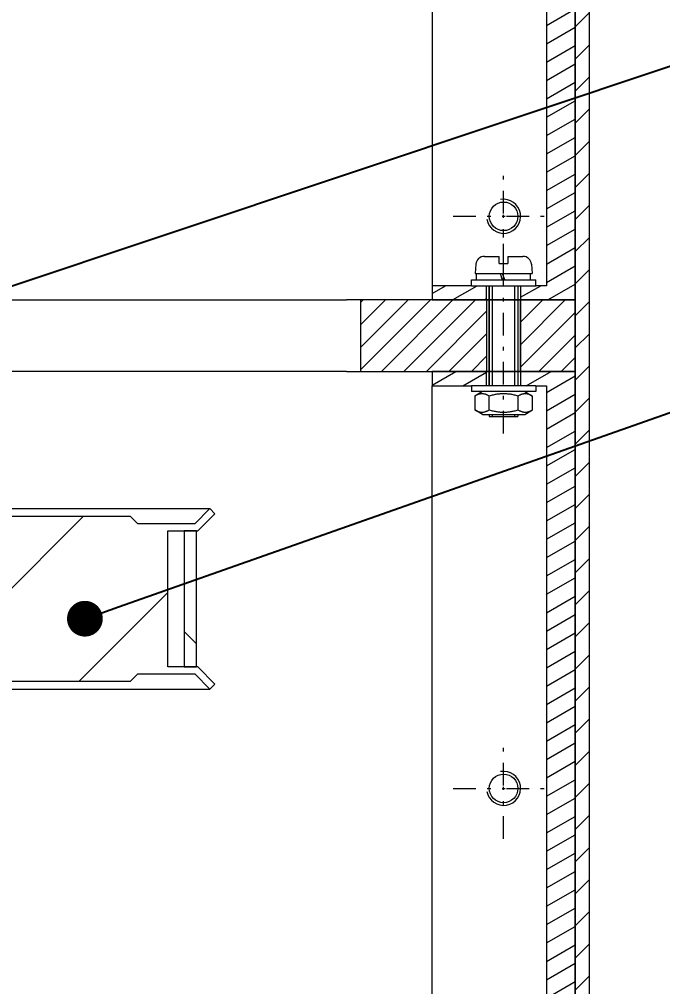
# Model space of a CAD drawing. Header units: millimetres. Extents: x 651 to 8859, y -354 to 894.
# Drawn here: x 2424.56 to 2442.56, y 72.12 to 99.17 of the extents above; entities that cross this region are included whole.
import ezdxf
from ezdxf import colors
from ezdxf.entities.mleader import LeaderData, LeaderLine
from ezdxf.math import Vec2, Vec3

# ---------------------------------------------------------------- set-up
doc = ezdxf.new("R2010")
doc.units = ezdxf.units.MM
doc.linetypes.add('DASHDOT2', pattern=[12.7, 6.35, -3.175, 0, -3.175])
doc.layers.get('0').update_dxf_attribs({"lineweight": 18})
for name, color, linetype, lineweight in [('cienka', 7, 'Continuous', 9), ('Kreskowanie (ISO)', 7, 'Continuous', 9), ('Widoczne (ISO)', 7, 'Continuous', 18), ('Widoczne wąskie (ISO)', 7, 'Continuous', 9)]:
    doc.layers.add(name, color=color, linetype=linetype, lineweight=lineweight)
doc.styles.get("Standard").update_dxf_attribs({"font": 'tahoma.ttf'})

# ---------------------------------------------------------------- blocks, each defined once
blk = doc.blocks.new('*U115')
at = {"layer": 'Widoczne wąskie (ISO)', "color": 0, "linetype": 'DASHDOT2', "ltscale": 0.1, "transparency": 16777216}
blk.add_line((0, -3.58), (0, 2.123), dxfattribs=at)
blk = doc.blocks.new('_Dot')
at = {"color": 0, "linetype": 'ByBlock', "lineweight": -2}
blk.add_line((-0.5, 0), (-1, 0), dxfattribs=at)
at = {"color": 0, "linetype": 'ByBlock', "const_width": 0.5}
blk.add_lwpolyline([(-0.25, 0, 1), (0.25, 0, 1)], format="xyb", close=True, dxfattribs=at)
blk = doc.blocks.new('*U653')
at = {"layer": 'Widoczne wąskie (ISO)', "color": 0, "linetype": 'DASHDOT2', "ltscale": 0.1, "transparency": 16777216}
for p, q in [((0, 0.08164), (0, 1.4082)), ((-1.4082, 0), (-0.08164, 0)), ((0.08164, 0), (1.4082, 0)), ((0, -1.4082), (0, -0.08164))]:
    blk.add_line(p, q, dxfattribs=at)
at = {"layer": 'Widoczne wąskie (ISO)', "color": 0, "linetype": 'Continuous', "ltscale": 0.1, "transparency": 16777216}
for p, q in [((-0.04082, 0), (0.04082, 0)), ((0, -0.04082), (0, 0.04082))]:
    blk.add_line(p, q, dxfattribs=at)
blk = doc.blocks.new('*U655')
at = {"layer": 'Widoczne wąskie (ISO)', "color": 0, "linetype": 'DASHDOT2', "ltscale": 0.1, "transparency": 16777216}
for p, q in [((0, 0.08164), (0, 1.4082)), ((-1.4082, 0), (-0.08164, 0)), ((0.08164, 0), (1.4082, 0)), ((0, -1.4082), (0, -0.08164))]:
    blk.add_line(p, q, dxfattribs=at)
at = {"layer": 'Widoczne wąskie (ISO)', "color": 0, "linetype": 'Continuous', "ltscale": 0.1, "transparency": 16777216}
for p, q in [((-0.04082, 0), (0.04082, 0)), ((0, -0.04082), (0, 0.04082))]:
    blk.add_line(p, q, dxfattribs=at)

msp = doc.modelspace()

# ---------------------------------------------------------------- hatches: boundary and pattern name
at = {"layer": 'Kreskowanie (ISO)'}
h = msp.add_hatch(dxfattribs=at)
h.set_pattern_fill('ANSI31', color=256, scale=0.2, style=0)
h.paths.add_polyline_path([(2440.512, 106.281), (2440.112, 106.281), (2440.112, 105.081), (2440.112, 91.321), (2440.112, 89.321), (2440.112, 62.521), (2440.112, 60.521), (2440.512, 60.521)])
h = msp.add_hatch(dxfattribs=at)
h.set_pattern_fill('ANSI31', color=256, scale=0.14, angle=345)
h.paths.add_polyline_path([(2437.636, 105.081), (2437.212, 105.081), (2436.112, 105.081), (2436.112, 104.681), (2437.212, 104.681), (2437.636, 104.681), (2437.636, 104.921)])
h.paths.add_polyline_path([(2437.636, 91.721), (2437.212, 91.721), (2436.112, 91.721), (2436.112, 91.321), (2437.636, 91.321)])
h.paths.add_polyline_path([(2437.636, 89.321), (2436.112, 89.321), (2436.112, 88.921), (2437.212, 88.921), (2437.636, 88.921)])
h.paths.add_polyline_path([(2437.636, 89.321), (2437.636, 88.921)], flags=17)
h.paths.add_polyline_path([(2437.636, 91.721), (2437.636, 91.321)])
h.paths.add_polyline_path([(2439.012, 105.081), (2438.8, 105.081), (2438.588, 104.921), (2438.588, 104.681), (2439.012, 104.681), (2439.312, 104.681), (2439.312, 91.721), (2439.012, 91.721), (2438.588, 91.721), (2438.588, 91.321), (2439.912, 91.321), (2440.112, 91.321), (2440.112, 105.081), (2439.912, 105.081)])
h = msp.add_hatch(dxfattribs=at)
h.set_pattern_fill('ANSI31', color=256, scale=0.14)
h.paths.add_polyline_path([(2437.636, 91.321), (2436.112, 91.321), (2434.112, 91.321), (2434.112, 89.321), (2437.636, 89.321)])
h.paths.add_polyline_path([(2437.636, 91.321), (2437.636, 89.321)], flags=17)
h.paths.add_polyline_path([(2438.588, 91.321), (2438.588, 89.321)])
h.paths.add_polyline_path([(2440.112, 91.321), (2438.588, 91.321), (2438.588, 89.321), (2440.112, 89.321)])
h.paths.add_polyline_path([(2321.636, 91.321), (2320.112, 91.321), (2320.112, 89.321), (2321.636, 89.321)])
h.paths.add_polyline_path([(2326.112, 91.321), (2322.588, 91.321), (2322.588, 90.321), (2326.112, 90.321), (2326.112, 90.671)])
h.paths.add_polyline_path([(2326.112, 90.321), (2322.588, 90.321), (2322.588, 89.321), (2326.112, 89.321)])
h.paths.add_polyline_path([(2289.169, 91.321), (2287.645, 91.321), (2259.648, 91.321), (2258.123, 91.321), (2258.123, 89.321), (2259.648, 89.321), (2287.645, 89.321), (2289.169, 89.321)])
h = msp.add_hatch(dxfattribs=at)
h.set_pattern_fill('ANSI31', color=256, scale=0.14, angle=345, style=0)
h.paths.add_polyline_path([(2439.012, 88.921), (2438.588, 88.921), (2438.588, 89.321), (2438.588, 89.321), (2439.912, 89.321), (2440.112, 89.321), (2440.112, 62.521), (2439.912, 62.521), (2438.588, 62.521), (2438.588, 62.921), (2439.012, 62.921), (2439.312, 62.921), (2439.312, 88.921)])
h = msp.add_hatch(dxfattribs=at)
h.set_pattern_fill('ANSI31', color=256, scale=25.4, style=0)
h.set_pattern_definition([(45, (1761.6154, -521.0996), (-2.245064, 2.245064), [])])
h.paths.add_polyline_path([(2429.553, 81.061), (2429.52, 81.061), (2429.176, 81.061), (2428.72, 81.061), (2428.72, 84.861), (2429.176, 84.861), (2429.52, 84.861), (2429.553, 84.861), (2430.036, 85.343), (2429.895, 85.485), (2429.47, 85.061), (2427.876, 85.061), (2427.676, 85.261), (2424.076, 85.261), (2423.876, 85.061), (2423.876, 84.261), (2404.076, 84.261), (2403.876, 84.461), (2403.876, 85.061), (2403.676, 85.261), (2398.036, 85.261), (2397.916, 85.261), (2397.876, 85.261), (2397.876, 85.221), (2397.876, 80.661), (2398.565, 80.661), (2403.676, 80.661), (2403.876, 80.861), (2403.876, 81.461), (2404.076, 81.661), (2423.876, 81.661), (2423.876, 80.861), (2424.076, 80.661), (2427.676, 80.661), (2427.876, 80.861), (2429.47, 80.861), (2429.895, 80.436), (2430.036, 80.578)])
h = msp.add_hatch(dxfattribs=at)
h.set_pattern_fill('ANSI31', color=256, scale=25.4, angle=90.0002, style=0)
h.set_pattern_definition([(135.0002, (1761.6154, -521.0996), (-2.245056, -2.245072), [])])
h.paths.add_polyline_path([(2429.52, 81.061), (2429.52, 84.861), (2429.176, 84.861), (2429.176, 81.061)])

# ---------------------------------------------------------------- linework, layer by layer
at = {"layer": 'Widoczne (ISO)'}
for p, q in [((2440.112, 106.281), (2440.112, 60.521)), ((2440.512, 60.521), (2440.512, 106.281)), ((2440.112, 91.321), (2440.112, 105.081)), ((2436.112, 104.681), (2436.112, 91.721)), ((2439.312, 104.681), (2439.312, 91.721)), ((2437.574, 92.541), (2437.992, 92.541)), ((2437.992, 92.341), (2437.992, 92.541)), ((2438.232, 92.541), (2438.232, 92.341)), ((2438.232, 92.541), (2438.65, 92.541)), ((2437.335, 92.322), (2437.312, 92.061)), ((2437.992, 92.341), (2438.232, 92.341)), ((2438.889, 92.322), (2438.912, 92.061)), ((2437.312, 92.061), (2438.912, 92.061)), ((2437.357, 92.061), (2438.86, 92.061)), ((2437.357, 91.881), (2437.357, 92.061)), ((2437.357, 91.881), (2437.357, 92.061)), ((2437.357, 91.881), (2437.357, 92.061)), ((2438.011, 92.061), (2438.076, 91.881)), ((2438.148, 91.881), (2438.083, 92.061)), ((2438.86, 92.061), (2438.867, 92.061)), ((2438.867, 92.061), (2438.867, 92.061)), ((2438.867, 91.98), (2438.867, 92.061)), ((2438.867, 91.881), (2438.867, 92.061)), ((2438.867, 91.881), (2438.867, 92.061)), ((2437.212, 91.721), (2436.112, 91.721)), ((2436.112, 91.721), (2436.112, 91.321)), ((2437.212, 91.881), (2439.012, 91.881)), ((2437.212, 91.721), (2437.212, 91.881)), ((2437.212, 91.881), (2439.012, 91.881)), ((2437.212, 91.721), (2437.212, 91.881)), ((2437.212, 91.721), (2439.012, 91.721)), ((2437.212, 91.721), (2439.012, 91.721)), ((2437.712, 91.321), (2437.712, 91.721)), ((2437.712, 91.321), (2437.712, 91.721)), ((2437.712, 91.721), (2437.712, 88.921)), ((2438.512, 91.721), (2438.512, 91.321)), ((2438.512, 91.721), (2438.512, 91.321)), ((2438.588, 91.721), (2438.588, 88.921)), ((2439.012, 91.721), (2439.012, 91.881)), ((2439.012, 91.721), (2439.012, 91.881)), ((2439.312, 91.721), (2439.012, 91.721)), ((2398.076, 91.321), (2433.712, 91.321)), ((2434.112, 91.321), (2433.712, 91.321)), ((2434.112, 91.321), (2434.112, 89.321)), ((2437.712, 91.321), (2434.112, 91.321)), ((2436.112, 91.321), (2437.712, 91.321)), ((2437.712, 91.321), (2437.636, 91.321)), ((2437.636, 91.321), (2437.712, 91.321)), ((2437.712, 89.321), (2437.712, 91.321)), ((2437.712, 91.321), (2438.512, 91.321)), ((2438.512, 91.321), (2437.712, 91.321)), ((2437.712, 89.321), (2437.712, 91.321)), ((2440.112, 91.321), (2438.512, 91.321)), ((2438.512, 91.321), (2438.512, 89.321)), ((2438.512, 91.321), (2440.112, 91.321)), ((2438.588, 91.321), (2438.512, 91.321)), ((2438.512, 91.321), (2438.512, 89.321)), ((2438.512, 91.321), (2438.588, 91.321)), ((2440.112, 89.321), (2440.112, 91.321)), ((2433.712, 89.321), (2398.076, 89.321)), ((2433.712, 89.321), (2434.112, 89.321)), ((2434.112, 89.321), (2437.712, 89.321)), ((2437.712, 89.321), (2436.112, 89.321)), ((2436.112, 89.321), (2436.112, 88.921)), ((2437.712, 89.321), (2437.636, 89.321)), ((2437.636, 89.321), (2437.712, 89.321)), ((2437.712, 88.921), (2437.712, 89.321)), ((2437.712, 89.321), (2438.512, 89.321)), ((2438.512, 89.321), (2437.712, 89.321)), ((2437.712, 88.921), (2437.712, 89.321)), ((2440.112, 89.321), (2438.512, 89.321)), ((2438.512, 89.321), (2438.512, 88.921)), ((2438.512, 89.321), (2440.112, 89.321)), ((2438.588, 89.321), (2438.512, 89.321)), ((2438.512, 89.321), (2438.512, 88.921)), ((2438.512, 89.321), (2438.588, 89.321)), ((2440.112, 62.521), (2440.112, 89.321)), ((2436.112, 88.921), (2437.212, 88.921)), ((2436.112, 62.921), (2436.112, 88.921)), ((2438.512, 88.921), (2437.212, 88.921)), ((2437.212, 88.921), (2437.212, 88.761)), ((2439.012, 88.921), (2437.212, 88.921)), ((2437.212, 88.921), (2437.212, 88.761)), ((2439.012, 88.761), (2437.212, 88.761)), ((2439.012, 88.761), (2437.212, 88.761)), ((2437.522, 88.761), (2437.304, 88.635)), ((2439.012, 88.921), (2438.512, 88.921)), ((2438.702, 88.761), (2438.92, 88.635)), ((2439.012, 88.921), (2439.312, 88.921)), ((2439.012, 88.921), (2439.012, 88.761)), ((2439.012, 88.921), (2439.012, 88.761)), ((2439.312, 88.921), (2439.312, 62.921)), ((2437.304, 88.635), (2437.304, 88.247)), ((2437.708, 88.247), (2437.708, 88.635)), ((2438.516, 88.247), (2438.516, 88.635)), ((2438.92, 88.247), (2438.92, 88.635)), ((2437.522, 88.121), (2437.304, 88.247)), ((2438.702, 88.121), (2438.92, 88.247)), ((2437.522, 88.121), (2438.702, 88.121)), ((2437.712, 88.121), (2437.712, 88.061)), ((2437.712, 88.061), (2438.512, 88.061)), ((2438.512, 88.121), (2438.512, 88.061)), ((2398.076, 85.485), (2429.895, 85.485)), ((2427.676, 85.261), (2424.076, 85.261)), ((2427.876, 85.061), (2427.676, 85.261)), ((2427.676, 85.261), (2427.876, 85.061)), ((2429.895, 85.485), (2429.47, 85.061)), ((2429.553, 84.861), (2430.036, 85.343)), ((2429.553, 84.861), (2430.036, 85.343)), ((2430.036, 85.343), (2429.895, 85.485)), ((2429.895, 85.485), (2430.036, 85.343)), ((2429.47, 85.061), (2427.876, 85.061)), ((2428.72, 81.061), (2428.72, 84.861)), ((2428.72, 84.861), (2429.553, 84.861)), ((2429.17, 84.861), (2429.17, 81.061)), ((2429.17, 84.861), (2429.17, 81.061)), ((2429.52, 84.861), (2429.176, 84.861)), ((2429.176, 84.861), (2429.176, 81.061)), ((2429.52, 81.061), (2429.52, 84.861)), ((2429.52, 81.061), (2429.52, 84.861)), ((2429.553, 81.061), (2428.72, 81.061)), ((2429.176, 81.061), (2429.52, 81.061)), ((2430.036, 80.578), (2429.553, 81.061)), ((2429.553, 81.061), (2430.036, 80.578)), ((2424.076, 80.661), (2427.676, 80.661)), ((2427.676, 80.661), (2427.876, 80.861)), ((2427.676, 80.661), (2427.876, 80.861)), ((2427.876, 80.861), (2429.47, 80.861)), ((2429.47, 80.861), (2429.895, 80.436)), ((2397.876, 80.436), (2429.895, 80.436)), ((2429.895, 80.436), (2430.036, 80.578)), ((2429.895, 80.436), (2430.036, 80.578))]:
    msp.add_line(p, q, dxfattribs=at)
for centre in [(2438.112, 93.661), (2438.112, 77.661)]:
    msp.add_circle(centre, 0.4, dxfattribs=at)
for centre, start, end in [((2437.574, 92.301), 90, 175), ((2438.65, 92.301), 5, 90)]:
    msp.add_arc(centre, 0.24, start, end, dxfattribs=at)
for centre, start_param, end_param in [((2438.112, 91.782), 1.618497, 1.705661), ((2438.112, 91.98), 1.523096, 1.609899)]:
    msp.add_ellipse(centre, major_axis=(0, -2.074), ratio=0.36397, start_param=start_param, end_param=end_param, dxfattribs=at)
for points in [[(2437.708, 88.635), (2437.506, 88.751), (2437.304, 88.635)], [(2438.516, 88.635), (2438.112, 88.751), (2437.708, 88.635)], [(2438.92, 88.635), (2438.718, 88.751), (2438.516, 88.635)], [(2437.304, 88.247), (2437.506, 88.13), (2437.708, 88.247)], [(2437.708, 88.247), (2438.112, 88.13), (2438.516, 88.247)], [(2438.516, 88.247), (2438.718, 88.13), (2438.92, 88.247)]]:
    msp.add_rational_spline(points, [1, 1.15470053838, 1], degree=2, dxfattribs=at)
at = {"layer": 'Widoczne wąskie (ISO)'}
for p, q in [((2437.636, 91.321), (2437.636, 91.721)), ((2437.636, 91.321), (2437.636, 91.721)), ((2437.796, 91.721), (2437.796, 88.921)), ((2438.428, 88.921), (2438.428, 91.721)), ((2438.588, 91.721), (2438.588, 91.321)), ((2438.588, 91.721), (2438.588, 91.321)), ((2437.636, 91.321), (2437.636, 89.321)), ((2437.636, 91.321), (2437.636, 89.321)), ((2438.588, 89.321), (2438.588, 91.321)), ((2438.588, 89.321), (2438.588, 91.321)), ((2437.636, 88.921), (2437.636, 89.321)), ((2437.636, 88.921), (2437.636, 89.321)), ((2438.588, 89.321), (2438.588, 88.921)), ((2438.588, 89.321), (2438.588, 88.921)), ((2437.796, 88.121), (2437.796, 88.061)), ((2438.428, 88.061), (2438.428, 88.121))]:
    msp.add_line(p, q, dxfattribs=at)
for centre in [(2438.112, 93.661), (2438.112, 77.661)]:
    msp.add_arc(centre, 0.476, 190, 100, dxfattribs=at)

# ---------------------------------------------------------------- block references
at = {"layer": 'Widoczne wąskie (ISO)', "linetype": 'DASHDOT2', "ltscale": 0.1}
for name, p in [('*U655', (2438.112, 93.661)), ('*U115', (2438.112, 91.168)), ('*U653', (2438.112, 77.661))]:
    msp.add_blockref(name, p, dxfattribs=at)

# ---------------------------------------------------------------- leaders
at = {"layer": 'cienka'}
ml = msp.add_multileader_mtext('Standard', dxfattribs=at)
ml.set_content('34', color=256)
ml.set_leader_properties()
ml.set_arrow_properties(name='DOT')
ml.build(insert=Vec2(0, 0))
ml.multileader.update_dxf_attribs({"has_dogleg": 0, "text_left_attachment_type": 5, "text_right_attachment_type": 6, "text_top_attachment_type": 10, "dogleg_length": 0, "arrow_head_size": 1})
ctx = ml.context
ctx.base_point, ctx.char_height, ctx.arrow_head_size, ctx.landing_gap_size, ctx.plane_origin = Vec3(2452.526, 101.114), 5, 1, 0, Vec3(2454.027, 73.511)
ctx.left_attachment, ctx.right_attachment, ctx.bottom_attachment = 5, 6, 10
notes = []
notes.append((ctx, [(1, (1, 1, 0), (2452.526, 101.114), (1, 0), 0, [(0, [(2396.985, 82.593)], 0, [])])]))
ctx.mtext.insert, ctx.mtext.flow_direction = Vec3(2452.526, 107.218), 5
ml = msp.add_multileader_mtext('Standard', dxfattribs=at)
ml.set_content('39', color=256)
ml.set_leader_properties()
ml.set_arrow_properties(name='DOT')
ml.build(insert=Vec2(0, 0))
ml.multileader.update_dxf_attribs({"has_dogleg": 0, "text_left_attachment_type": 5, "text_right_attachment_type": 6, "text_top_attachment_type": 10, "dogleg_length": 0, "arrow_head_size": 1})
ctx = ml.context
ctx.base_point, ctx.char_height, ctx.arrow_head_size, ctx.landing_gap_size, ctx.plane_origin = Vec3(2451.642, 91.297), 5, 1, 0, Vec3(2482.111, 131.602)
ctx.left_attachment, ctx.right_attachment, ctx.bottom_attachment = 5, 6, 10
notes.append((ctx, [(1, (1, 1, 0), (2451.642, 91.297), (1, 0), 0, [(0, [(2426.397, 82.407)], 0, [])])]))
ctx.mtext.insert, ctx.mtext.flow_direction = Vec3(2451.642, 97.401), 5
for ctx, leaders in notes:
    for number, flags, end, landing, length, lines in leaders:
        leader = LeaderData()
        leader.index, (leader.has_last_leader_line, leader.has_dogleg_vector, leader.attachment_direction) = number, flags
        leader.last_leader_point, leader.dogleg_vector, leader.dogleg_length = Vec3(end), Vec3(landing), length
        for number, points, colour, breaks in lines:
            line = LeaderLine()
            line.index, line.vertices, line.color, line.breaks = number, Vec3.list(points), colors.encode_raw_color(colour), breaks
            leader.lines.append(line)
        ctx.leaders.append(leader)

doc.saveas('drawing.dxf')
